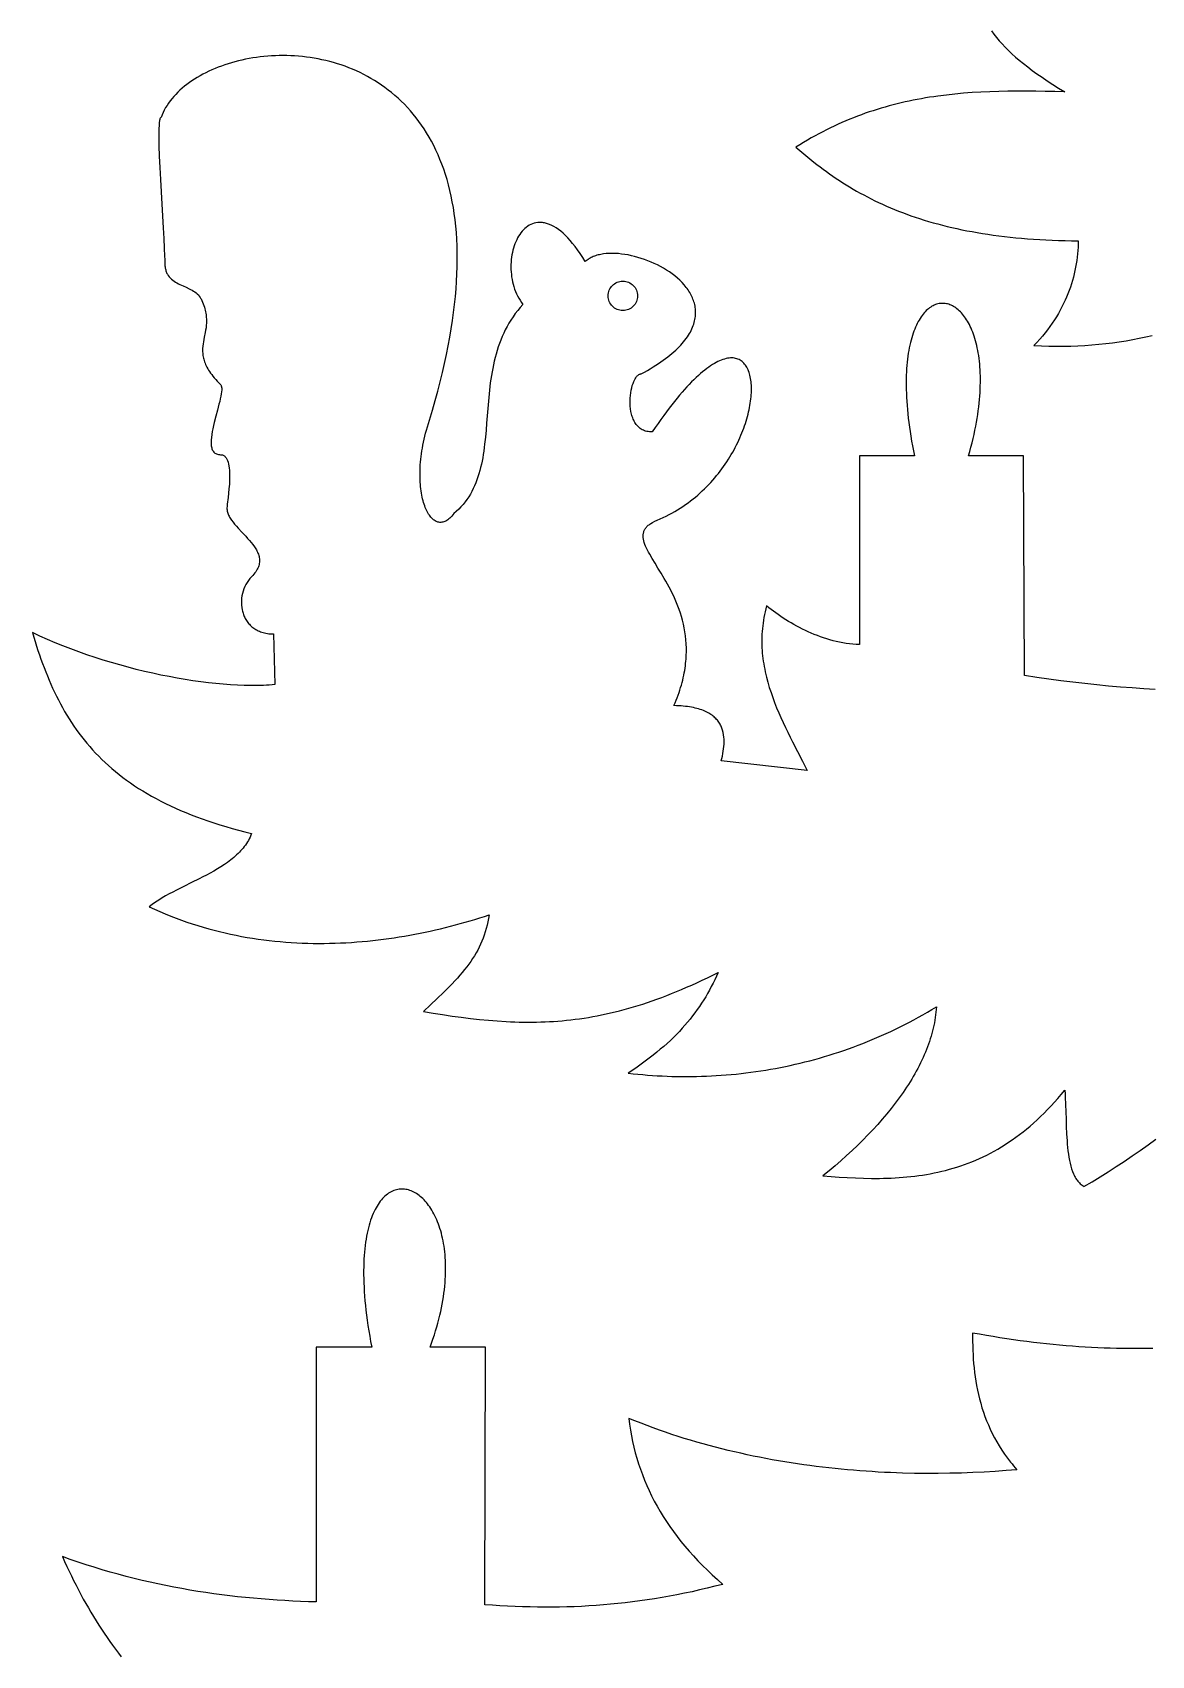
# Model space of a CAD drawing. Extents: x 2 to 372, y 3 to 246.
# Drawn here: x 15.2 to 57.1, y 124.4 to 185.1 of the extents above; entities that cross this region are included whole.
import ezdxf

# ---------------------------------------------------------------- set-up
doc = ezdxf.new("R2010")
doc.units = 0
doc.layers.add('Default_Layer', color=1, linetype='CONTINUOUS')
doc.layers.add('Vetor', color=1, linetype='CONTINUOUS')

msp = doc.modelspace()

# ---------------------------------------------------------------- linework, layer by layer
at = {"layer": 'Default_Layer'}
msp.add_lwpolyline([(36.712, 175.279), (36.714, 175.335), (36.723, 175.39), (36.736, 175.443), (36.755, 175.493), (36.778, 175.541), (36.806, 175.587), (36.837, 175.629), (36.873, 175.668), (36.912, 175.703), (36.954, 175.735), (36.999, 175.763), (37.048, 175.786), (37.098, 175.804), (37.151, 175.818), (37.205, 175.826), (37.262, 175.829), (37.318, 175.826), (37.372, 175.818), (37.425, 175.804), (37.476, 175.786), (37.524, 175.763), (37.569, 175.735), (37.611, 175.703), (37.651, 175.668), (37.686, 175.629), (37.718, 175.587), (37.745, 175.541), (37.768, 175.493), (37.787, 175.443), (37.8, 175.39), (37.809, 175.335), (37.812, 175.279), (37.809, 175.223), (37.8, 175.168), (37.787, 175.115), (37.768, 175.065), (37.745, 175.017), (37.718, 174.972), (37.686, 174.929), (37.651, 174.89), (37.611, 174.855), (37.569, 174.823), (37.524, 174.795), (37.476, 174.772), (37.425, 174.754), (37.372, 174.74), (37.318, 174.732), (37.262, 174.729), (37.205, 174.732), (37.151, 174.74), (37.098, 174.754), (37.048, 174.772), (36.999, 174.795), (36.954, 174.823), (36.912, 174.855), (36.873, 174.89), (36.837, 174.929), (36.806, 174.972), (36.778, 175.017), (36.755, 175.065), (36.736, 175.115), (36.723, 175.168), (36.714, 175.223), (36.712, 175.279)], close=True, dxfattribs=at)
at = {"layer": 'Vetor'}
for points in [[(51.061, 185.205), (51.152, 185.081), (51.249, 184.957), (51.352, 184.835), (51.461, 184.713), (51.576, 184.591), (51.698, 184.469), (51.827, 184.347), (51.964, 184.224), (52.109, 184.101), (52.261, 183.977), (52.422, 183.851), (52.592, 183.724), (52.771, 183.596), (52.959, 183.465), (53.156, 183.332), (53.364, 183.197), (53.582, 183.059), (53.811, 182.918), (53.443, 182.93), (53.081, 182.939), (52.723, 182.946), (52.37, 182.949), (52.021, 182.949), (51.677, 182.946), (51.337, 182.938), (51.001, 182.927), (50.669, 182.911), (50.341, 182.891), (50.016, 182.866), (49.695, 182.836), (49.377, 182.801), (49.063, 182.761), (48.906, 182.739), (48.751, 182.715), (48.596, 182.69), (48.442, 182.663), (48.288, 182.635), (48.135, 182.605), (47.983, 182.574), (47.831, 182.541), (47.68, 182.506), (47.529, 182.47), (47.379, 182.432), (47.23, 182.392), (47.081, 182.351), (46.932, 182.307), (46.784, 182.262), (46.636, 182.215), (46.489, 182.167), (46.342, 182.116), (46.195, 182.064), (46.049, 182.009), (45.903, 181.953), (45.758, 181.894), (45.612, 181.834), (45.467, 181.771), (45.323, 181.706), (45.178, 181.639), (45.034, 181.57), (44.89, 181.499), (44.746, 181.426), (44.602, 181.35), (44.458, 181.272), (44.314, 181.192), (44.171, 181.11), (44.027, 181.025), (43.884, 180.938), (43.74, 180.848), (43.961, 180.657), (44.185, 180.47), (44.413, 180.287), (44.529, 180.197), (44.646, 180.108), (44.764, 180.02), (44.883, 179.933), (45.003, 179.848), (45.124, 179.763), (45.247, 179.68), (45.372, 179.598), (45.497, 179.517), (45.624, 179.437), (45.753, 179.358), (45.883, 179.281), (46.015, 179.205), (46.148, 179.13), (46.283, 179.057), (46.42, 178.985), (46.558, 178.914), (46.699, 178.844), (46.841, 178.776), (46.985, 178.709), (47.131, 178.644), (47.279, 178.58), (47.429, 178.517), (47.582, 178.456), (47.736, 178.396), (47.892, 178.338), (48.051, 178.281), (48.212, 178.226), (48.375, 178.172), (48.541, 178.119), (48.709, 178.069), (48.88, 178.02), (49.053, 177.972), (49.228, 177.926), (49.406, 177.881), (49.587, 177.839), (49.77, 177.798), (49.956, 177.758), (50.145, 177.72), (50.337, 177.684), (50.531, 177.65), (50.729, 177.617), (50.929, 177.586), (51.133, 177.557), (51.339, 177.53), (51.548, 177.504), (51.761, 177.48), (51.977, 177.458), (52.195, 177.438), (52.418, 177.42), (52.643, 177.403), (52.872, 177.389), (53.104, 177.376), (53.34, 177.366), (53.579, 177.357), (53.821, 177.35), (54.068, 177.345), (54.317, 177.342), (54.314, 177.22), (54.309, 177.097), (54.301, 176.973), (54.29, 176.85), (54.276, 176.726), (54.26, 176.602), (54.241, 176.478), (54.219, 176.354), (54.194, 176.229), (54.166, 176.105), (54.135, 175.98), (54.101, 175.856), (54.063, 175.732), (54.023, 175.607), (53.979, 175.483), (53.931, 175.359), (53.88, 175.235), (53.826, 175.112), (53.768, 174.988), (53.706, 174.865), (53.64, 174.742), (53.571, 174.62), (53.498, 174.498), (53.421, 174.376), (53.339, 174.255), (53.254, 174.134), (53.165, 174.013), (53.071, 173.894), (52.973, 173.774), (52.871, 173.656), (52.765, 173.538), (52.654, 173.42), (52.936, 173.407), (53.215, 173.398), (53.491, 173.394), (53.765, 173.395), (54.035, 173.4), (54.302, 173.409), (54.567, 173.423), (54.829, 173.441), (55.089, 173.464), (55.346, 173.491), (55.601, 173.522), (55.854, 173.558), (56.105, 173.598), (56.354, 173.642), (56.6, 173.69), (56.846, 173.742), (57.089, 173.798)], [(57.202, 160.537), (56.769, 160.562), (56.334, 160.593), (55.895, 160.627), (55.453, 160.666), (55.01, 160.709), (54.563, 160.756), (54.115, 160.808), (53.665, 160.864), (53.213, 160.924), (52.76, 160.988), (52.306, 161.056), (52.27, 169.284), (50.208, 169.284), (50.254, 169.45), (50.298, 169.613), (50.339, 169.774), (50.377, 169.932), (50.412, 170.089), (50.445, 170.243), (50.475, 170.395), (50.503, 170.544), (50.528, 170.691), (50.551, 170.836), (50.571, 170.979), (50.589, 171.119), (50.604, 171.257), (50.618, 171.393), (50.629, 171.526), (50.637, 171.657), (50.644, 171.785), (50.649, 171.911), (50.651, 172.035), (50.652, 172.157), (50.65, 172.276), (50.647, 172.392), (50.642, 172.506), (50.634, 172.618), (50.625, 172.727), (50.615, 172.834), (50.602, 172.938), (50.588, 173.04), (50.572, 173.14), (50.555, 173.237), (50.536, 173.331), (50.516, 173.423), (50.494, 173.512), (50.471, 173.599), (50.446, 173.684), (50.42, 173.766), (50.393, 173.845), (50.364, 173.922), (50.335, 173.996), (50.304, 174.067), (50.272, 174.137), (50.239, 174.203), (50.205, 174.267), (50.17, 174.328), (50.134, 174.387), (50.097, 174.443), (50.059, 174.496), (50.021, 174.547), (49.981, 174.595), (49.942, 174.64), (49.901, 174.683), (49.86, 174.723), (49.818, 174.761), (49.775, 174.796), (49.732, 174.828), (49.689, 174.857), (49.645, 174.883), (49.601, 174.907), (49.557, 174.929), (49.512, 174.947), (49.467, 174.963), (49.422, 174.975), (49.376, 174.986), (49.331, 174.993), (49.285, 174.997), (49.24, 174.999), (49.194, 174.998), (49.149, 174.994), (49.103, 174.988), (49.058, 174.978), (49.013, 174.966), (48.968, 174.951), (48.924, 174.932), (48.88, 174.912), (48.836, 174.888), (48.792, 174.861), (48.75, 174.831), (48.707, 174.799), (48.665, 174.764), (48.624, 174.725), (48.583, 174.684), (48.543, 174.64), (48.504, 174.593), (48.465, 174.543), (48.428, 174.49), (48.391, 174.434), (48.355, 174.375), (48.32, 174.313), (48.286, 174.248), (48.253, 174.18), (48.221, 174.109), (48.19, 174.035), (48.16, 173.958), (48.131, 173.878), (48.104, 173.795), (48.078, 173.708), (48.053, 173.619), (48.03, 173.527), (48.008, 173.431), (47.988, 173.333), (47.969, 173.231), (47.951, 173.127), (47.935, 173.019), (47.921, 172.908), (47.909, 172.794), (47.898, 172.677), (47.889, 172.556), (47.882, 172.433), (47.876, 172.306), (47.873, 172.176), (47.871, 172.043), (47.871, 171.907), (47.874, 171.767), (47.878, 171.624), (47.885, 171.478), (47.894, 171.329), (47.905, 171.177), (47.918, 171.021), (47.933, 170.862), (47.951, 170.7), (47.971, 170.535), (47.994, 170.366), (48.019, 170.194), (48.046, 170.019), (48.076, 169.84), (48.109, 169.658), (48.144, 169.473), (48.182, 169.284), (46.12, 169.284), (46.12, 162.216), (45.995, 162.223), (45.87, 162.233), (45.746, 162.246), (45.622, 162.264), (45.499, 162.284), (45.377, 162.308), (45.255, 162.335), (45.135, 162.365), (45.015, 162.397), (44.896, 162.433), (44.778, 162.471), (44.662, 162.511), (44.546, 162.554), (44.432, 162.6), (44.319, 162.647), (44.207, 162.696), (44.097, 162.748), (43.988, 162.801), (43.88, 162.856), (43.774, 162.912), (43.67, 162.97), (43.567, 163.029), (43.467, 163.089), (43.367, 163.151), (43.27, 163.213), (43.175, 163.276), (43.082, 163.34), (42.99, 163.404), (42.901, 163.469), (42.814, 163.535), (42.729, 163.6), (42.647, 163.666), (42.618, 163.558), (42.591, 163.451), (42.567, 163.344), (42.546, 163.237), (42.527, 163.131), (42.511, 163.025), (42.498, 162.92), (42.486, 162.815), (42.478, 162.711), (42.471, 162.607), (42.467, 162.504), (42.465, 162.401), (42.465, 162.298), (42.467, 162.196), (42.471, 162.094), (42.477, 161.993), (42.485, 161.892), (42.495, 161.791), (42.507, 161.691), (42.521, 161.591), (42.537, 161.492), (42.554, 161.393), (42.573, 161.294), (42.593, 161.196), (42.615, 161.098), (42.639, 161), (42.69, 160.806), (42.747, 160.613), (42.81, 160.422), (42.876, 160.232), (42.947, 160.043), (43.022, 159.855), (43.1, 159.668), (43.182, 159.483), (43.266, 159.298), (43.352, 159.115), (43.44, 158.932), (43.53, 158.751), (43.621, 158.57), (43.804, 158.212), (43.987, 157.857), (44.166, 157.504), (40.946, 157.867), (40.968, 157.955), (40.988, 158.045), (41.006, 158.135), (41.022, 158.225), (41.034, 158.315), (41.044, 158.404), (41.05, 158.493), (41.053, 158.582), (41.051, 158.67), (41.045, 158.756), (41.035, 158.841), (41.019, 158.925), (40.999, 159.007), (40.986, 159.047), (40.972, 159.087), (40.957, 159.126), (40.94, 159.164), (40.921, 159.202), (40.901, 159.24), (40.88, 159.276), (40.856, 159.312), (40.831, 159.347), (40.804, 159.382), (40.775, 159.415), (40.745, 159.448), (40.712, 159.48), (40.678, 159.512), (40.642, 159.542), (40.603, 159.571), (40.563, 159.6), (40.521, 159.627), (40.476, 159.654), (40.429, 159.679), (40.38, 159.704), (40.329, 159.727), (40.276, 159.749), (40.22, 159.771), (40.162, 159.791), (40.101, 159.809), (40.038, 159.827), (39.973, 159.843), (39.905, 159.858), (39.835, 159.872), (39.761, 159.885), (39.686, 159.896), (39.607, 159.905), (39.526, 159.914), (39.442, 159.921), (39.356, 159.926), (39.266, 159.93), (39.174, 159.933), (39.216, 160.032), (39.257, 160.131), (39.295, 160.228), (39.331, 160.325), (39.365, 160.421), (39.397, 160.516), (39.426, 160.611), (39.454, 160.704), (39.479, 160.797), (39.503, 160.888), (39.524, 160.979), (39.544, 161.069), (39.562, 161.159), (39.577, 161.247), (39.591, 161.334), (39.604, 161.421), (39.614, 161.507), (39.623, 161.592), (39.63, 161.676), (39.635, 161.76), (39.639, 161.842), (39.642, 161.924), (39.642, 162.005), (39.642, 162.086), (39.636, 162.244), (39.625, 162.399), (39.608, 162.551), (39.587, 162.7), (39.561, 162.846), (39.53, 162.988), (39.496, 163.128), (39.458, 163.265), (39.416, 163.399), (39.371, 163.531), (39.324, 163.659), (39.273, 163.785), (39.221, 163.908), (39.166, 164.028), (39.11, 164.145), (39.053, 164.26), (38.994, 164.372), (38.935, 164.481), (38.875, 164.588), (38.815, 164.692), (38.695, 164.893), (38.578, 165.085), (38.466, 165.267), (38.362, 165.439), (38.267, 165.602), (38.224, 165.681), (38.184, 165.757), (38.148, 165.831), (38.116, 165.903), (38.088, 165.973), (38.065, 166.041), (38.046, 166.107), (38.033, 166.171), (38.025, 166.232), (38.023, 166.292), (38.024, 166.322), (38.026, 166.351), (38.03, 166.379), (38.036, 166.407), (38.043, 166.434), (38.052, 166.461), (38.063, 166.488), (38.076, 166.514), (38.09, 166.54), (38.106, 166.565), (38.124, 166.59), (38.144, 166.614), (38.166, 166.638), (38.19, 166.662), (38.216, 166.685), (38.243, 166.708), (38.273, 166.73), (38.306, 166.752), (38.376, 166.795), (38.456, 166.836), (38.545, 166.875), (38.66, 166.924), (38.773, 166.976), (38.885, 167.03), (38.994, 167.086), (39.101, 167.143), (39.207, 167.203), (39.31, 167.265), (39.412, 167.328), (39.511, 167.394), (39.609, 167.461), (39.705, 167.529), (39.798, 167.6), (39.89, 167.672), (39.98, 167.745), (40.068, 167.82), (40.154, 167.896), (40.238, 167.973), (40.32, 168.052), (40.4, 168.131), (40.478, 168.212), (40.555, 168.294), (40.629, 168.377), (40.702, 168.461), (40.772, 168.545), (40.841, 168.631), (40.908, 168.717), (40.973, 168.804), (41.036, 168.891), (41.097, 168.979), (41.156, 169.068), (41.214, 169.157), (41.269, 169.246), (41.323, 169.336), (41.375, 169.426), (41.425, 169.516), (41.473, 169.606), (41.519, 169.696), (41.563, 169.786), (41.606, 169.876), (41.646, 169.966), (41.685, 170.056), (41.722, 170.146), (41.757, 170.235), (41.79, 170.324), (41.822, 170.412), (41.851, 170.5), (41.879, 170.588), (41.905, 170.675), (41.929, 170.761), (41.951, 170.846), (41.972, 170.931), (41.991, 171.015), (42.008, 171.097), (42.023, 171.179), (42.036, 171.26), (42.047, 171.34), (42.057, 171.418), (42.065, 171.496), (42.071, 171.572), (42.075, 171.646), (42.078, 171.719), (42.078, 171.791), (42.077, 171.861), (42.075, 171.93), (42.07, 171.997), (42.064, 172.062), (42.056, 172.126), (42.046, 172.187), (42.034, 172.247), (42.021, 172.305), (42.006, 172.36), (41.989, 172.414), (41.97, 172.466), (41.95, 172.515), (41.928, 172.562), (41.904, 172.606), (41.879, 172.649), (41.851, 172.688), (41.822, 172.726), (41.792, 172.76), (41.759, 172.792), (41.725, 172.822), (41.689, 172.848), (41.652, 172.872), (41.613, 172.893), (41.572, 172.911), (41.529, 172.926), (41.485, 172.937), (41.439, 172.946), (41.391, 172.952), (41.342, 172.954), (41.291, 172.953), (41.238, 172.948), (41.184, 172.94), (41.128, 172.929), (41.07, 172.914), (41.011, 172.895), (40.95, 172.873), (40.887, 172.847), (40.823, 172.817), (40.757, 172.783), (40.689, 172.746), (40.62, 172.704), (40.549, 172.658), (40.476, 172.609), (40.402, 172.555), (40.326, 172.496), (40.249, 172.434), (40.17, 172.367), (40.089, 172.296), (40.007, 172.22), (39.923, 172.139), (39.838, 172.054), (39.751, 171.965), (39.662, 171.87), (39.572, 171.771), (39.48, 171.667), (39.386, 171.558), (39.291, 171.444), (39.195, 171.325), (39.096, 171.201), (38.997, 171.072), (38.895, 170.937), (38.792, 170.798), (38.688, 170.653), (38.582, 170.502), (38.474, 170.346), (38.365, 170.185), (38.311, 170.185), (38.259, 170.188), (38.209, 170.194), (38.161, 170.203), (38.115, 170.214), (38.072, 170.229), (38.03, 170.246), (37.99, 170.266), (37.952, 170.288), (37.916, 170.313), (37.881, 170.34), (37.849, 170.369), (37.818, 170.4), (37.789, 170.433), (37.762, 170.467), (37.736, 170.504), (37.712, 170.542), (37.69, 170.582), (37.669, 170.623), (37.65, 170.666), (37.632, 170.71), (37.616, 170.755), (37.602, 170.801), (37.589, 170.848), (37.577, 170.896), (37.567, 170.944), (37.551, 171.043), (37.54, 171.144), (37.534, 171.246), (37.533, 171.348), (37.537, 171.45), (37.545, 171.55), (37.557, 171.648), (37.573, 171.743), (37.593, 171.834), (37.617, 171.92), (37.644, 172.001), (37.674, 172.076), (37.706, 172.144), (37.724, 172.175), (37.742, 172.204), (37.76, 172.231), (37.779, 172.256), (37.799, 172.278), (37.819, 172.298), (37.84, 172.315), (37.861, 172.33), (37.883, 172.342), (37.905, 172.351), (37.927, 172.357), (37.95, 172.36), (38.067, 172.424), (38.18, 172.488), (38.289, 172.551), (38.394, 172.615), (38.496, 172.679), (38.593, 172.742), (38.687, 172.806), (38.777, 172.869), (38.864, 172.933), (38.947, 172.996), (39.026, 173.059), (39.102, 173.122), (39.175, 173.185), (39.244, 173.248), (39.31, 173.31), (39.372, 173.372), (39.431, 173.435), (39.487, 173.497), (39.539, 173.558), (39.589, 173.62), (39.635, 173.681), (39.678, 173.742), (39.718, 173.803), (39.755, 173.864), (39.79, 173.924), (39.821, 173.984), (39.85, 174.044), (39.875, 174.104), (39.898, 174.163), (39.918, 174.221), (39.936, 174.28), (39.951, 174.338), (39.963, 174.396), (39.973, 174.453), (39.98, 174.51), (39.985, 174.567), (39.988, 174.623), (39.988, 174.679), (39.985, 174.734), (39.981, 174.789), (39.974, 174.843), (39.965, 174.897), (39.954, 174.951), (39.941, 175.004), (39.926, 175.056), (39.908, 175.108), (39.889, 175.16), (39.868, 175.211), (39.845, 175.261), (39.82, 175.311), (39.793, 175.36), (39.765, 175.409), (39.735, 175.457), (39.703, 175.504), (39.67, 175.551), (39.635, 175.598), (39.598, 175.643), (39.56, 175.688), (39.48, 175.776), (39.394, 175.862), (39.304, 175.944), (39.208, 176.024), (39.109, 176.1), (39.005, 176.174), (38.898, 176.244), (38.787, 176.311), (38.674, 176.375), (38.558, 176.436), (38.44, 176.493), (38.32, 176.546), (38.198, 176.595), (38.075, 176.641), (37.952, 176.683), (37.828, 176.721), (37.704, 176.755), (37.58, 176.784), (37.457, 176.81), (37.334, 176.831), (37.213, 176.847), (37.094, 176.86), (36.977, 176.867), (36.862, 176.87), (36.75, 176.868), (36.641, 176.861), (36.535, 176.849), (36.434, 176.833), (36.384, 176.822), (36.336, 176.811), (36.289, 176.798), (36.243, 176.783), (36.198, 176.768), (36.155, 176.751), (36.113, 176.733), (36.072, 176.713), (36.032, 176.692), (35.994, 176.669), (35.958, 176.646), (35.923, 176.62), (35.889, 176.594), (35.857, 176.566), (35.761, 176.721), (35.664, 176.866), (35.569, 177.002), (35.475, 177.128), (35.382, 177.245), (35.29, 177.353), (35.199, 177.452), (35.11, 177.543), (35.021, 177.625), (34.934, 177.698), (34.848, 177.764), (34.764, 177.822), (34.681, 177.873), (34.6, 177.915), (34.52, 177.951), (34.481, 177.966), (34.442, 177.98), (34.403, 177.991), (34.365, 178.001), (34.327, 178.01), (34.29, 178.016), (34.253, 178.021), (34.217, 178.025), (34.181, 178.027), (34.145, 178.027), (34.11, 178.026), (34.076, 178.024), (34.008, 178.014), (33.942, 177.999), (33.878, 177.978), (33.817, 177.952), (33.757, 177.921), (33.699, 177.886), (33.644, 177.845), (33.591, 177.8), (33.54, 177.751), (33.491, 177.698), (33.445, 177.641), (33.402, 177.58), (33.36, 177.515), (33.322, 177.448), (33.286, 177.377), (33.252, 177.304), (33.221, 177.227), (33.193, 177.149), (33.168, 177.068), (33.145, 176.985), (33.126, 176.9), (33.109, 176.813), (33.095, 176.725), (33.084, 176.636), (33.077, 176.545), (33.072, 176.454), (33.071, 176.362), (33.073, 176.269), (33.078, 176.176), (33.086, 176.084), (33.098, 175.991), (33.113, 175.898), (33.132, 175.806), (33.154, 175.715), (33.18, 175.624), (33.209, 175.535), (33.242, 175.447), (33.279, 175.36), (33.319, 175.276), (33.364, 175.193), (33.412, 175.112), (33.464, 175.033), (33.52, 174.957), (33.419, 174.844), (33.324, 174.73), (33.234, 174.613), (33.15, 174.495), (33.07, 174.375), (32.996, 174.254), (32.926, 174.131), (32.861, 174.006), (32.799, 173.881), (32.743, 173.753), (32.69, 173.625), (32.64, 173.496), (32.595, 173.365), (32.553, 173.234), (32.514, 173.101), (32.478, 172.968), (32.445, 172.834), (32.415, 172.699), (32.388, 172.564), (32.362, 172.428), (32.339, 172.292), (32.318, 172.155), (32.299, 172.018), (32.282, 171.881), (32.251, 171.607), (32.225, 171.333), (32.203, 171.059), (32.182, 170.787), (32.161, 170.517), (32.139, 170.249), (32.115, 169.985), (32.087, 169.724), (32.071, 169.596), (32.053, 169.468), (32.034, 169.342), (32.013, 169.217), (31.99, 169.094), (31.964, 168.972), (31.937, 168.852), (31.906, 168.734), (31.873, 168.617), (31.837, 168.502), (31.798, 168.389), (31.756, 168.278), (31.71, 168.169), (31.661, 168.062), (31.608, 167.957), (31.551, 167.855), (31.489, 167.755), (31.424, 167.657), (31.353, 167.562), (31.279, 167.47), (31.199, 167.38), (31.114, 167.294), (31.024, 167.209), (30.929, 167.128), (30.891, 167.079), (30.854, 167.034), (30.816, 166.993), (30.779, 166.956), (30.741, 166.922), (30.704, 166.893), (30.666, 166.868), (30.629, 166.847), (30.592, 166.829), (30.555, 166.815), (30.518, 166.805), (30.481, 166.798), (30.445, 166.796), (30.409, 166.796), (30.373, 166.8), (30.338, 166.808), (30.304, 166.819), (30.269, 166.833), (30.236, 166.851), (30.202, 166.872), (30.17, 166.896), (30.138, 166.923), (30.107, 166.953), (30.076, 166.986), (30.047, 167.023), (30.018, 167.062), (29.99, 167.104), (29.963, 167.149), (29.936, 167.197), (29.911, 167.248), (29.887, 167.301), (29.864, 167.357), (29.842, 167.415), (29.82, 167.477), (29.801, 167.54), (29.782, 167.606), (29.765, 167.675), (29.748, 167.745), (29.734, 167.819), (29.72, 167.894), (29.708, 167.972), (29.697, 168.051), (29.688, 168.133), (29.68, 168.217), (29.674, 168.303), (29.67, 168.391), (29.667, 168.481), (29.666, 168.572), (29.666, 168.666), (29.668, 168.761), (29.672, 168.858), (29.678, 168.956), (29.686, 169.056), (29.696, 169.158), (29.707, 169.261), (29.721, 169.366), (29.736, 169.472), (29.754, 169.58), (29.774, 169.689), (29.796, 169.799), (29.82, 169.91), (29.846, 170.022), (29.875, 170.136), (29.905, 170.25), (30.023, 170.625), (30.133, 170.993), (30.237, 171.356), (30.334, 171.712), (30.425, 172.063), (30.509, 172.407), (30.587, 172.746), (30.659, 173.079), (30.724, 173.407), (30.784, 173.728), (30.837, 174.044), (30.884, 174.354), (30.926, 174.659), (30.962, 174.958), (30.993, 175.252), (31.017, 175.54), (31.037, 175.823), (31.051, 176.1), (31.059, 176.372), (31.063, 176.638), (31.061, 176.9), (31.055, 177.156), (31.043, 177.406), (31.027, 177.652), (31.006, 177.892), (30.98, 178.128), (30.95, 178.358), (30.915, 178.583), (30.876, 178.803), (30.832, 179.018), (30.784, 179.229), (30.733, 179.434), (30.677, 179.634), (30.617, 179.83), (30.553, 180.021), (30.486, 180.207), (30.414, 180.388), (30.34, 180.565), (30.261, 180.737), (30.18, 180.905), (30.094, 181.068), (30.006, 181.226), (29.915, 181.38), (29.82, 181.529), (29.723, 181.674), (29.622, 181.815), (29.519, 181.951), (29.413, 182.083), (29.305, 182.211), (29.193, 182.335), (29.08, 182.454), (28.964, 182.569), (28.846, 182.68), (28.725, 182.787), (28.603, 182.89), (28.478, 182.989), (28.352, 183.084), (28.224, 183.175), (28.094, 183.262), (27.962, 183.345), (27.829, 183.424), (27.694, 183.5), (27.558, 183.572), (27.421, 183.64), (27.282, 183.704), (27.143, 183.765), (27.002, 183.822), (26.86, 183.876), (26.718, 183.926), (26.574, 183.973), (26.43, 184.016), (26.286, 184.056), (26.141, 184.092), (25.995, 184.125), (25.849, 184.155), (25.703, 184.181), (25.557, 184.204), (25.411, 184.224), (25.264, 184.241), (25.118, 184.255), (24.972, 184.266), (24.827, 184.273), (24.681, 184.278), (24.537, 184.279), (24.392, 184.278), (24.249, 184.274), (24.106, 184.267), (23.964, 184.257), (23.823, 184.244), (23.682, 184.229), (23.543, 184.21), (23.405, 184.189), (23.269, 184.166), (23.133, 184.14), (23, 184.111), (22.867, 184.08), (22.736, 184.046), (22.607, 184.01), (22.48, 183.971), (22.355, 183.93), (22.232, 183.887), (22.11, 183.841), (21.991, 183.793), (21.874, 183.743), (21.759, 183.691), (21.647, 183.636), (21.538, 183.58), (21.43, 183.521), (21.326, 183.46), (21.224, 183.398), (21.126, 183.333), (21.03, 183.266), (20.937, 183.197), (20.847, 183.127), (20.761, 183.055), (20.677, 182.98), (20.597, 182.905), (20.521, 182.827), (20.448, 182.748), (20.379, 182.667), (20.314, 182.584), (20.252, 182.5), (20.194, 182.415), (20.141, 182.328), (20.091, 182.239), (20.046, 182.149), (20.005, 182.058), (19.968, 181.965), (19.962, 181.963), (19.957, 181.96), (19.946, 181.949), (19.937, 181.932), (19.928, 181.91), (19.92, 181.882), (19.913, 181.848), (19.902, 181.765), (19.893, 181.663), (19.888, 181.542), (19.885, 181.404), (19.884, 181.251), (19.885, 181.084), (19.889, 180.904), (19.902, 180.512), (19.92, 180.085), (19.943, 179.636), (19.969, 179.174), (19.996, 178.711), (20.049, 177.826), (20.072, 177.426), (20.09, 177.069), (20.102, 176.767), (20.105, 176.64), (20.106, 176.53), (20.107, 176.485), (20.109, 176.442), (20.113, 176.401), (20.118, 176.361), (20.125, 176.322), (20.133, 176.286), (20.142, 176.25), (20.152, 176.216), (20.164, 176.183), (20.177, 176.152), (20.191, 176.122), (20.206, 176.093), (20.24, 176.039), (20.277, 175.989), (20.318, 175.943), (20.363, 175.901), (20.41, 175.862), (20.459, 175.826), (20.511, 175.792), (20.565, 175.761), (20.62, 175.731), (20.677, 175.703), (20.792, 175.65), (20.907, 175.599), (21.021, 175.547), (21.076, 175.519), (21.13, 175.49), (21.182, 175.46), (21.232, 175.427), (21.279, 175.392), (21.323, 175.354), (21.365, 175.313), (21.402, 175.269), (21.436, 175.221), (21.451, 175.195), (21.466, 175.168), (21.496, 175.103), (21.523, 175.039), (21.548, 174.976), (21.57, 174.915), (21.59, 174.855), (21.607, 174.797), (21.622, 174.739), (21.634, 174.683), (21.645, 174.628), (21.653, 174.574), (21.66, 174.521), (21.664, 174.469), (21.668, 174.418), (21.669, 174.368), (21.668, 174.27), (21.662, 174.175), (21.652, 174.082), (21.639, 173.992), (21.623, 173.904), (21.589, 173.732), (21.557, 173.563), (21.543, 173.478), (21.532, 173.393), (21.526, 173.308), (21.524, 173.221), (21.525, 173.177), (21.528, 173.133), (21.532, 173.088), (21.538, 173.043), (21.546, 172.997), (21.556, 172.951), (21.568, 172.904), (21.582, 172.856), (21.598, 172.807), (21.617, 172.758), (21.638, 172.708), (21.662, 172.657), (21.689, 172.605), (21.718, 172.552), (21.751, 172.498), (21.786, 172.443), (21.825, 172.386), (21.867, 172.329), (21.912, 172.27), (21.961, 172.21), (22.014, 172.149), (22.07, 172.087), (22.13, 172.023), (22.194, 171.957), (22.206, 171.942), (22.217, 171.924), (22.225, 171.903), (22.232, 171.88), (22.236, 171.854), (22.239, 171.825), (22.24, 171.794), (22.24, 171.761), (22.234, 171.688), (22.223, 171.607), (22.207, 171.518), (22.187, 171.424), (22.164, 171.324), (22.137, 171.219), (22.079, 170.998), (22.017, 170.768), (21.957, 170.535), (21.93, 170.419), (21.905, 170.305), (21.883, 170.193), (21.865, 170.085), (21.852, 169.98), (21.844, 169.881), (21.842, 169.833), (21.841, 169.787), (21.843, 169.743), (21.846, 169.7), (21.85, 169.659), (21.857, 169.62), (21.866, 169.583), (21.876, 169.548), (21.889, 169.515), (21.904, 169.485), (21.921, 169.457), (21.941, 169.431), (21.963, 169.409), (21.988, 169.388), (22.015, 169.371), (22.045, 169.357), (22.078, 169.345), (22.114, 169.337), (22.152, 169.332), (22.194, 169.331), (22.221, 169.329), (22.246, 169.325), (22.27, 169.319), (22.293, 169.31), (22.314, 169.299), (22.335, 169.286), (22.354, 169.27), (22.372, 169.253), (22.388, 169.233), (22.404, 169.212), (22.419, 169.188), (22.433, 169.163), (22.445, 169.136), (22.457, 169.108), (22.478, 169.046), (22.495, 168.979), (22.508, 168.907), (22.519, 168.831), (22.527, 168.751), (22.532, 168.668), (22.535, 168.582), (22.535, 168.495), (22.534, 168.406), (22.531, 168.317), (22.526, 168.228), (22.513, 168.053), (22.498, 167.885), (22.481, 167.73), (22.45, 167.478), (22.44, 167.391), (22.437, 167.336), (22.438, 167.297), (22.442, 167.259), (22.449, 167.22), (22.458, 167.182), (22.47, 167.144), (22.484, 167.106), (22.5, 167.068), (22.518, 167.03), (22.538, 166.992), (22.56, 166.954), (22.609, 166.879), (22.664, 166.803), (22.724, 166.728), (22.788, 166.653), (22.856, 166.577), (22.997, 166.426), (23.141, 166.274), (23.212, 166.197), (23.28, 166.12), (23.346, 166.042), (23.407, 165.964), (23.464, 165.884), (23.515, 165.805), (23.539, 165.764), (23.56, 165.724), (23.579, 165.683), (23.597, 165.642), (23.612, 165.601), (23.626, 165.559), (23.637, 165.517), (23.645, 165.475), (23.651, 165.433), (23.654, 165.39), (23.655, 165.348), (23.653, 165.304), (23.647, 165.261), (23.639, 165.217), (23.627, 165.173), (23.612, 165.128), (23.594, 165.083), (23.572, 165.038), (23.546, 164.992), (23.517, 164.946), (23.484, 164.9), (23.446, 164.853), (23.405, 164.806), (23.359, 164.758), (23.328, 164.725), (23.298, 164.692), (23.269, 164.657), (23.242, 164.622), (23.216, 164.585), (23.191, 164.548), (23.168, 164.509), (23.146, 164.47), (23.105, 164.39), (23.071, 164.307), (23.041, 164.223), (23.017, 164.136), (22.998, 164.048), (22.985, 163.96), (22.978, 163.871), (22.976, 163.781), (22.98, 163.693), (22.989, 163.604), (23.004, 163.518), (23.014, 163.475), (23.025, 163.432), (23.038, 163.39), (23.052, 163.349), (23.068, 163.308), (23.085, 163.268), (23.103, 163.229), (23.124, 163.19), (23.145, 163.152), (23.168, 163.115), (23.193, 163.079), (23.219, 163.044), (23.246, 163.01), (23.275, 162.977), (23.306, 162.945), (23.338, 162.914), (23.372, 162.884), (23.407, 162.856), (23.444, 162.829), (23.482, 162.804), (23.522, 162.779), (23.563, 162.757), (23.606, 162.735), (23.651, 162.716), (23.697, 162.698), (23.745, 162.682), (23.794, 162.667), (23.845, 162.654), (23.898, 162.643), (23.952, 162.634), (24.008, 162.627), (24.065, 162.622), (24.124, 162.619), (24.185, 162.618), (24.233, 160.72), (24.129, 160.71), (24.022, 160.702), (23.912, 160.695), (23.801, 160.689), (23.57, 160.682), (23.331, 160.681), (23.084, 160.685), (22.828, 160.695), (22.566, 160.71), (22.297, 160.73), (22.022, 160.756), (21.741, 160.787), (21.455, 160.823), (21.164, 160.864), (20.869, 160.91), (20.57, 160.961), (20.269, 161.017), (19.964, 161.078), (19.658, 161.144), (19.35, 161.215), (19.04, 161.29), (18.731, 161.37), (18.421, 161.454), (18.111, 161.543), (17.803, 161.636), (17.496, 161.734), (17.191, 161.836), (16.888, 161.943), (16.589, 162.053), (16.293, 162.168), (16.001, 162.286), (15.713, 162.409), (15.43, 162.536), (15.153, 162.666), (15.203, 162.497), (15.254, 162.329), (15.307, 162.163), (15.36, 161.998), (15.415, 161.835), (15.471, 161.673), (15.529, 161.513), (15.588, 161.354), (15.649, 161.197), (15.711, 161.042), (15.775, 160.888), (15.841, 160.736), (15.909, 160.585), (15.979, 160.436), (16.05, 160.289), (16.124, 160.143), (16.2, 159.999), (16.278, 159.856), (16.358, 159.715), (16.44, 159.576), (16.525, 159.438), (16.613, 159.302), (16.703, 159.168), (16.795, 159.035), (16.89, 158.904), (16.988, 158.774), (17.088, 158.646), (17.192, 158.52), (17.298, 158.396), (17.407, 158.273), (17.52, 158.152), (17.635, 158.033), (17.754, 157.915), (17.876, 157.799), (18.001, 157.685), (18.129, 157.572), (18.261, 157.462), (18.397, 157.352), (18.536, 157.245), (18.678, 157.14), (18.825, 157.036), (18.975, 156.934), (19.128, 156.833), (19.286, 156.735), (19.448, 156.638), (19.614, 156.543), (19.784, 156.45), (19.958, 156.358), (20.136, 156.269), (20.319, 156.181), (20.506, 156.095), (20.697, 156.01), (20.893, 155.928), (21.093, 155.847), (21.298, 155.768), (21.508, 155.691), (21.722, 155.616), (21.942, 155.543), (22.166, 155.471), (22.395, 155.402), (22.629, 155.334), (22.868, 155.268), (23.112, 155.204), (23.362, 155.142), (23.335, 155.076), (23.305, 155.011), (23.273, 154.948), (23.24, 154.886), (23.204, 154.826), (23.166, 154.767), (23.126, 154.709), (23.085, 154.653), (23.041, 154.598), (22.996, 154.544), (22.949, 154.491), (22.901, 154.439), (22.851, 154.389), (22.799, 154.339), (22.746, 154.291), (22.692, 154.243), (22.636, 154.196), (22.579, 154.151), (22.461, 154.062), (22.339, 153.976), (22.213, 153.894), (22.083, 153.814), (21.95, 153.736), (21.814, 153.66), (21.676, 153.586), (21.536, 153.514), (21.395, 153.442), (21.111, 153.302), (20.826, 153.162), (20.545, 153.021), (20.407, 152.95), (20.271, 152.877), (20.138, 152.803), (20.008, 152.727), (19.882, 152.649), (19.76, 152.568), (19.642, 152.485), (19.529, 152.399), (19.729, 152.307), (19.928, 152.218), (20.129, 152.133), (20.33, 152.051), (20.532, 151.973), (20.734, 151.898), (20.937, 151.827), (21.14, 151.759), (21.344, 151.694), (21.548, 151.633), (21.753, 151.574), (21.958, 151.519), (22.163, 151.467), (22.368, 151.418), (22.574, 151.373), (22.78, 151.33), (22.986, 151.29), (23.193, 151.253), (23.399, 151.219), (23.605, 151.188), (23.812, 151.16), (24.018, 151.135), (24.225, 151.112), (24.431, 151.092), (24.638, 151.075), (24.844, 151.061), (25.05, 151.049), (25.256, 151.039), (25.462, 151.033), (25.667, 151.028), (25.872, 151.026), (26.077, 151.027), (26.281, 151.03), (26.485, 151.035), (26.689, 151.043), (26.892, 151.053), (27.095, 151.065), (27.297, 151.079), (27.498, 151.096), (27.699, 151.114), (27.9, 151.135), (28.099, 151.158), (28.298, 151.182), (28.497, 151.209), (28.694, 151.238), (28.891, 151.268), (29.087, 151.3), (29.282, 151.335), (29.476, 151.37), (29.669, 151.408), (29.861, 151.448), (30.052, 151.489), (30.242, 151.531), (30.431, 151.576), (30.619, 151.621), (30.806, 151.669), (30.992, 151.717), (31.176, 151.768), (31.36, 151.819), (31.541, 151.872), (31.722, 151.927), (31.901, 151.982), (32.079, 152.039), (32.256, 152.097), (32.234, 151.963), (32.208, 151.832), (32.179, 151.704), (32.147, 151.58), (32.111, 151.458), (32.072, 151.339), (32.03, 151.223), (31.984, 151.109), (31.935, 150.997), (31.882, 150.886), (31.826, 150.778), (31.766, 150.67), (31.703, 150.564), (31.636, 150.459), (31.566, 150.354), (31.492, 150.25), (31.414, 150.147), (31.333, 150.043), (31.248, 149.939), (31.159, 149.835), (31.066, 149.73), (30.97, 149.624), (30.87, 149.517), (30.766, 149.409), (30.658, 149.3), (30.547, 149.189), (30.312, 148.96), (30.061, 148.722), (29.794, 148.473), (30.157, 148.414), (30.514, 148.358), (30.866, 148.306), (31.213, 148.259), (31.555, 148.217), (31.893, 148.18), (32.228, 148.148), (32.559, 148.121), (32.888, 148.101), (33.051, 148.093), (33.214, 148.086), (33.377, 148.081), (33.539, 148.078), (33.701, 148.077), (33.863, 148.077), (34.025, 148.079), (34.186, 148.083), (34.348, 148.089), (34.509, 148.096), (34.67, 148.106), (34.832, 148.117), (34.994, 148.131), (35.156, 148.146), (35.318, 148.164), (35.481, 148.183), (35.644, 148.205), (35.808, 148.229), (35.972, 148.255), (36.136, 148.284), (36.302, 148.315), (36.468, 148.348), (36.635, 148.383), (36.803, 148.421), (36.971, 148.461), (37.141, 148.504), (37.312, 148.549), (37.483, 148.597), (37.656, 148.647), (37.83, 148.7), (38.006, 148.756), (38.182, 148.814), (38.361, 148.875), (38.54, 148.939), (38.721, 149.005), (38.904, 149.075), (39.088, 149.147), (39.274, 149.222), (39.462, 149.301), (39.651, 149.382), (39.842, 149.466), (40.036, 149.553), (40.231, 149.644), (40.428, 149.737), (40.628, 149.834), (40.829, 149.934), (40.768, 149.8), (40.706, 149.668), (40.642, 149.538), (40.575, 149.409), (40.507, 149.281), (40.437, 149.155), (40.364, 149.031), (40.289, 148.908), (40.211, 148.786), (40.131, 148.665), (40.048, 148.545), (39.962, 148.426), (39.873, 148.309), (39.781, 148.192), (39.686, 148.076), (39.587, 147.961), (39.485, 147.846), (39.38, 147.732), (39.27, 147.619), (39.157, 147.506), (39.041, 147.394), (38.92, 147.282), (38.795, 147.17), (38.665, 147.059), (38.532, 146.947), (38.393, 146.836), (38.251, 146.725), (38.103, 146.614), (37.951, 146.503), (37.794, 146.391), (37.631, 146.28), (37.464, 146.168), (37.645, 146.147), (37.825, 146.128), (38.007, 146.111), (38.189, 146.096), (38.371, 146.082), (38.553, 146.07), (38.736, 146.061), (38.919, 146.052), (39.102, 146.046), (39.286, 146.042), (39.47, 146.039), (39.654, 146.039), (39.838, 146.04), (40.022, 146.043), (40.207, 146.048), (40.392, 146.054), (40.577, 146.063), (40.761, 146.074), (40.946, 146.086), (41.131, 146.1), (41.317, 146.116), (41.502, 146.134), (41.687, 146.154), (41.872, 146.176), (42.057, 146.2), (42.242, 146.225), (42.426, 146.253), (42.611, 146.282), (42.796, 146.314), (42.98, 146.347), (43.164, 146.382), (43.348, 146.419), (43.532, 146.458), (43.715, 146.499), (43.899, 146.542), (44.082, 146.587), (44.264, 146.634), (44.447, 146.683), (44.629, 146.733), (44.81, 146.786), (44.991, 146.841), (45.172, 146.898), (45.353, 146.956), (45.532, 147.017), (45.712, 147.079), (45.891, 147.144), (46.069, 147.211), (46.247, 147.279), (46.424, 147.35), (46.601, 147.422), (46.777, 147.497), (46.953, 147.574), (47.128, 147.652), (47.302, 147.733), (47.475, 147.816), (47.648, 147.9), (47.82, 147.987), (47.991, 148.076), (48.162, 148.167), (48.331, 148.26), (48.5, 148.355), (48.668, 148.452), (48.836, 148.551), (49.002, 148.652), (48.995, 148.553), (48.986, 148.454), (48.974, 148.354), (48.961, 148.255), (48.945, 148.155), (48.927, 148.055), (48.907, 147.956), (48.884, 147.855), (48.86, 147.755), (48.834, 147.655), (48.805, 147.555), (48.774, 147.454), (48.742, 147.354), (48.707, 147.253), (48.67, 147.153), (48.632, 147.052), (48.591, 146.951), (48.548, 146.851), (48.504, 146.75), (48.457, 146.649), (48.409, 146.548), (48.358, 146.447), (48.306, 146.346), (48.252, 146.246), (48.196, 146.145), (48.138, 146.044), (48.079, 145.943), (48.017, 145.843), (47.954, 145.742), (47.889, 145.642), (47.754, 145.441), (47.612, 145.24), (47.464, 145.04), (47.309, 144.841), (47.147, 144.642), (46.979, 144.443), (46.805, 144.246), (46.625, 144.049), (46.439, 143.853), (46.247, 143.657), (46.05, 143.463), (45.847, 143.27), (45.639, 143.078), (45.426, 142.887), (45.207, 142.697), (44.984, 142.509), (44.755, 142.322), (45.061, 142.297), (45.365, 142.274), (45.668, 142.256), (45.97, 142.241), (46.271, 142.231), (46.571, 142.226), (46.869, 142.227), (47.018, 142.229), (47.166, 142.233), (47.314, 142.239), (47.461, 142.246), (47.609, 142.256), (47.756, 142.267), (47.902, 142.28), (48.048, 142.295), (48.194, 142.311), (48.34, 142.33), (48.485, 142.352), (48.63, 142.375), (48.774, 142.401), (48.918, 142.429), (49.061, 142.459), (49.205, 142.492), (49.347, 142.527), (49.49, 142.565), (49.632, 142.606), (49.773, 142.649), (49.915, 142.695), (50.055, 142.744), (50.196, 142.796), (50.336, 142.851), (50.475, 142.909), (50.614, 142.97), (50.753, 143.034), (50.891, 143.101), (51.028, 143.172), (51.166, 143.246), (51.303, 143.323), (51.439, 143.404), (51.575, 143.489), (51.71, 143.577), (51.845, 143.668), (51.98, 143.764), (52.113, 143.863), (52.247, 143.966), (52.38, 144.073), (52.512, 144.184), (52.644, 144.299), (52.776, 144.418), (52.907, 144.541), (53.037, 144.669), (53.167, 144.801), (53.297, 144.937), (53.426, 145.078), (53.554, 145.223), (53.682, 145.373), (53.809, 145.527), (53.82, 145.396), (53.828, 145.263), (53.842, 144.994), (53.852, 144.72), (53.86, 144.445), (53.869, 144.171), (53.88, 143.9), (53.896, 143.636), (53.905, 143.506), (53.917, 143.379), (53.93, 143.255), (53.946, 143.134), (53.964, 143.016), (53.985, 142.901), (54.009, 142.791), (54.036, 142.685), (54.066, 142.583), (54.1, 142.486), (54.138, 142.394), (54.158, 142.35), (54.18, 142.308), (54.202, 142.267), (54.226, 142.227), (54.251, 142.189), (54.277, 142.153), (54.304, 142.118), (54.332, 142.085), (54.362, 142.053), (54.393, 142.023), (54.425, 141.995), (54.459, 141.969), (54.494, 141.944), (54.531, 141.921), (54.831, 142.101), (55.132, 142.285), (55.433, 142.473), (55.734, 142.666), (56.034, 142.863), (56.334, 143.065), (56.632, 143.272), (56.928, 143.483), (57.223, 143.7)], [(57.106, 135.859), (56.883, 135.854), (56.659, 135.851), (56.434, 135.85), (56.206, 135.85), (55.978, 135.853), (55.748, 135.857), (55.517, 135.863), (55.284, 135.871), (55.05, 135.88), (54.815, 135.892), (54.578, 135.905), (54.34, 135.921), (54.1, 135.938), (53.86, 135.957), (53.618, 135.978), (53.375, 136.001), (53.13, 136.026), (52.884, 136.053), (52.637, 136.082), (52.389, 136.113), (52.14, 136.146), (51.889, 136.181), (51.637, 136.218), (51.384, 136.257), (51.13, 136.299), (50.874, 136.342), (50.618, 136.387), (50.36, 136.434), (50.359, 136.274), (50.359, 136.112), (50.362, 135.95), (50.367, 135.786), (50.375, 135.622), (50.385, 135.458), (50.398, 135.293), (50.414, 135.127), (50.433, 134.961), (50.455, 134.795), (50.481, 134.629), (50.51, 134.463), (50.542, 134.298), (50.579, 134.132), (50.619, 133.967), (50.663, 133.802), (50.711, 133.638), (50.764, 133.474), (50.821, 133.311), (50.882, 133.15), (50.949, 132.989), (51.019, 132.829), (51.095, 132.67), (51.176, 132.513), (51.262, 132.357), (51.354, 132.203), (51.451, 132.05), (51.553, 131.899), (51.661, 131.75), (51.775, 131.603), (51.835, 131.531), (51.896, 131.458), (51.958, 131.387), (52.022, 131.315), (51.619, 131.282), (51.209, 131.252), (50.794, 131.227), (50.372, 131.206), (49.945, 131.19), (49.513, 131.179), (49.076, 131.174), (48.634, 131.173), (48.188, 131.178), (47.738, 131.188), (47.285, 131.205), (47.057, 131.215), (46.828, 131.227), (46.598, 131.241), (46.368, 131.256), (46.137, 131.273), (45.905, 131.291), (45.673, 131.311), (45.441, 131.333), (45.207, 131.357), (44.974, 131.382), (44.74, 131.409), (44.505, 131.437), (44.27, 131.468), (44.035, 131.5), (43.8, 131.534), (43.564, 131.57), (43.328, 131.608), (43.092, 131.648), (42.856, 131.689), (42.62, 131.733), (42.384, 131.779), (42.148, 131.826), (41.912, 131.876), (41.676, 131.928), (41.44, 131.981), (41.204, 132.037), (40.968, 132.095), (40.733, 132.155), (40.498, 132.218), (40.264, 132.282), (40.029, 132.349), (39.796, 132.418), (39.562, 132.489), (39.329, 132.563), (39.097, 132.638), (38.865, 132.717), (38.634, 132.797), (38.403, 132.88), (38.174, 132.965), (37.945, 133.053), (37.716, 133.143), (37.489, 133.236), (37.516, 133.016), (37.549, 132.799), (37.587, 132.584), (37.629, 132.371), (37.677, 132.159), (37.729, 131.95), (37.787, 131.742), (37.85, 131.536), (37.918, 131.331), (37.992, 131.129), (38.07, 130.928), (38.154, 130.728), (38.243, 130.53), (38.338, 130.334), (38.438, 130.139), (38.543, 129.946), (38.654, 129.754), (38.77, 129.564), (38.892, 129.375), (39.02, 129.187), (39.153, 129), (39.292, 128.815), (39.437, 128.631), (39.587, 128.448), (39.743, 128.266), (39.905, 128.085), (40.073, 127.905), (40.247, 127.726), (40.427, 127.549), (40.613, 127.372), (40.804, 127.196), (41.002, 127.021), (40.712, 126.947), (40.423, 126.876), (40.137, 126.809), (39.852, 126.746), (39.569, 126.686), (39.288, 126.63), (39.008, 126.577), (38.73, 126.528), (38.452, 126.481), (38.176, 126.439), (37.901, 126.399), (37.626, 126.363), (37.352, 126.33), (37.078, 126.3), (36.805, 126.273), (36.532, 126.249), (36.259, 126.228), (35.986, 126.211), (35.713, 126.196), (35.44, 126.184), (35.166, 126.175), (34.892, 126.169), (34.617, 126.166), (34.341, 126.166), (34.064, 126.168), (33.786, 126.173), (33.507, 126.181), (33.227, 126.191), (32.945, 126.204), (32.661, 126.219), (32.375, 126.237), (32.088, 126.258), (32.123, 135.9), (30.042, 135.9), (30.099, 136.055), (30.152, 136.209), (30.203, 136.361), (30.25, 136.512), (30.295, 136.661), (30.336, 136.808), (30.374, 136.953), (30.41, 137.097), (30.442, 137.239), (30.472, 137.379), (30.499, 137.518), (30.523, 137.655), (30.545, 137.79), (30.564, 137.923), (30.58, 138.054), (30.594, 138.183), (30.605, 138.311), (30.614, 138.436), (30.62, 138.56), (30.625, 138.682), (30.626, 138.802), (30.626, 138.919), (30.623, 139.035), (30.619, 139.149), (30.612, 139.26), (30.603, 139.37), (30.592, 139.477), (30.58, 139.583), (30.565, 139.686), (30.548, 139.787), (30.53, 139.886), (30.51, 139.983), (30.488, 140.077), (30.465, 140.169), (30.44, 140.259), (30.413, 140.347), (30.385, 140.432), (30.355, 140.515), (30.325, 140.596), (30.292, 140.674), (30.259, 140.75), (30.224, 140.824), (30.188, 140.895), (30.15, 140.964), (30.112, 141.03), (30.072, 141.094), (30.032, 141.155), (29.99, 141.214), (29.948, 141.27), (29.905, 141.323), (29.861, 141.374), (29.816, 141.423), (29.77, 141.468), (29.724, 141.512), (29.677, 141.552), (29.63, 141.59), (29.582, 141.625), (29.533, 141.657), (29.485, 141.687), (29.435, 141.713), (29.386, 141.737), (29.336, 141.758), (29.286, 141.777), (29.235, 141.792), (29.185, 141.805), (29.134, 141.814), (29.084, 141.821), (29.033, 141.825), (28.983, 141.826), (28.932, 141.824), (28.882, 141.819), (28.832, 141.811), (28.782, 141.799), (28.732, 141.785), (28.683, 141.768), (28.634, 141.747), (28.586, 141.724), (28.538, 141.697), (28.491, 141.667), (28.444, 141.634), (28.398, 141.598), (28.353, 141.559), (28.308, 141.516), (28.264, 141.47), (28.221, 141.421), (28.179, 141.368), (28.138, 141.312), (28.098, 141.253), (28.059, 141.19), (28.021, 141.124), (27.984, 141.055), (27.948, 140.982), (27.913, 140.906), (27.88, 140.826), (27.848, 140.742), (27.818, 140.656), (27.788, 140.565), (27.761, 140.471), (27.735, 140.374), (27.71, 140.273), (27.687, 140.168), (27.666, 140.06), (27.646, 139.948), (27.628, 139.832), (27.612, 139.713), (27.598, 139.59), (27.586, 139.463), (27.576, 139.333), (27.567, 139.198), (27.561, 139.06), (27.557, 138.918), (27.555, 138.772), (27.555, 138.623), (27.558, 138.469), (27.563, 138.312), (27.57, 138.15), (27.579, 137.985), (27.591, 137.816), (27.606, 137.642), (27.623, 137.465), (27.642, 137.284), (27.665, 137.098), (27.69, 136.909), (27.717, 136.715), (27.748, 136.518), (27.781, 136.316), (27.817, 136.11), (27.857, 135.9), (25.775, 135.9), (25.775, 126.362), (25.485, 126.37), (25.193, 126.381), (24.901, 126.395), (24.607, 126.411), (24.314, 126.429), (24.019, 126.45), (23.724, 126.473), (23.429, 126.499), (23.133, 126.527), (22.836, 126.559), (22.539, 126.593), (22.242, 126.63), (21.944, 126.67), (21.646, 126.713), (21.348, 126.759), (21.05, 126.808), (20.751, 126.861), (20.452, 126.916), (20.153, 126.975), (19.854, 127.037), (19.555, 127.102), (19.256, 127.171), (18.957, 127.243), (18.657, 127.319), (18.359, 127.399), (18.06, 127.482), (17.761, 127.569), (17.463, 127.66), (17.164, 127.754), (16.867, 127.853), (16.569, 127.955), (16.272, 128.061), (16.354, 127.877), (16.438, 127.694), (16.523, 127.514), (16.609, 127.335), (16.696, 127.159), (16.785, 126.984), (16.875, 126.811), (16.966, 126.64), (17.058, 126.471), (17.152, 126.304), (17.246, 126.139), (17.342, 125.975), (17.44, 125.814), (17.538, 125.655), (17.638, 125.497), (17.739, 125.341), (17.841, 125.187), (17.945, 125.035), (18.049, 124.885), (18.156, 124.737), (18.263, 124.591), (18.371, 124.447), (18.481, 124.304)]]:
    msp.add_lwpolyline(points, dxfattribs=at)

doc.saveas('drawing.dxf')
